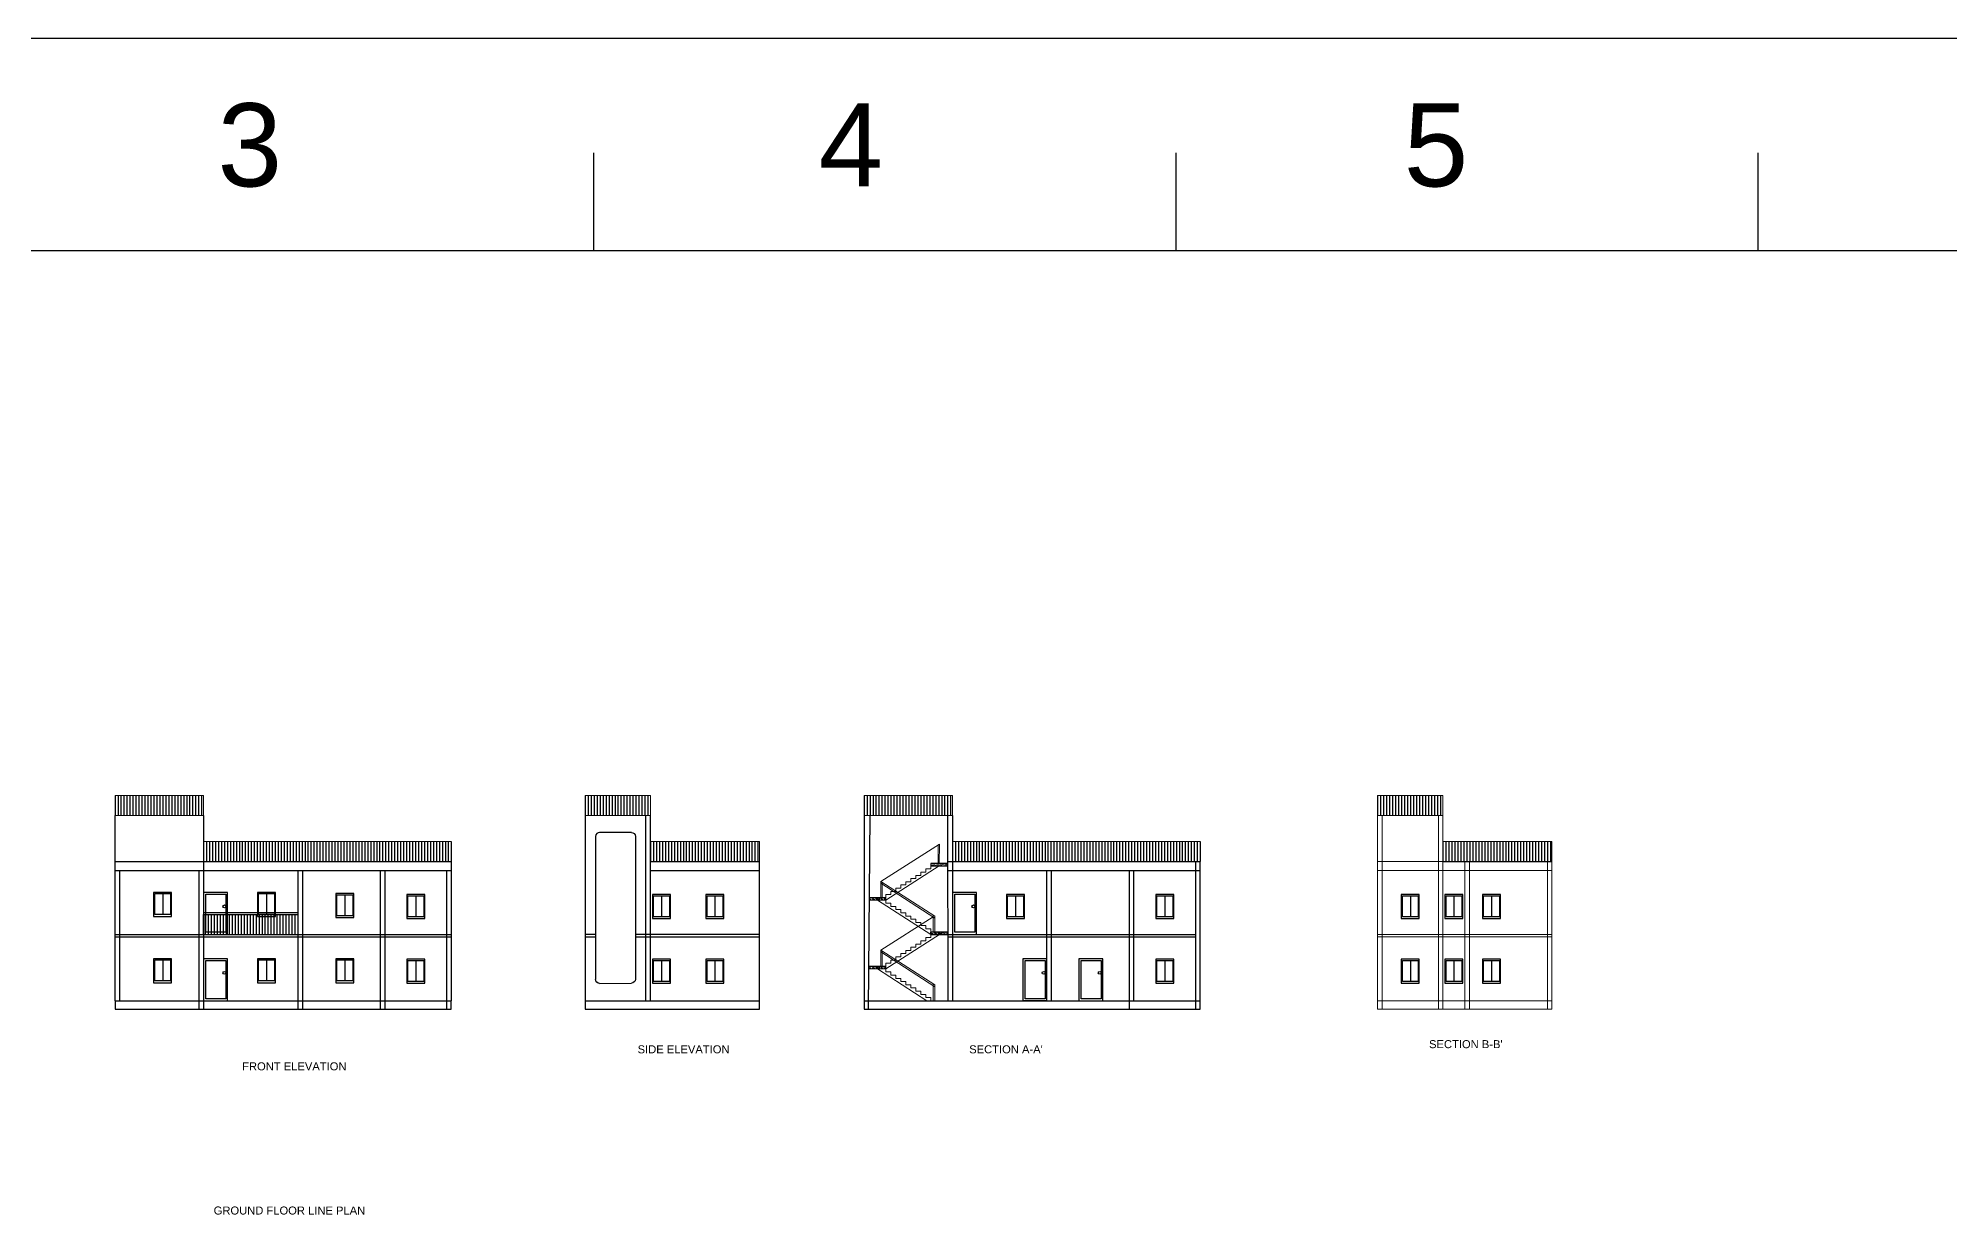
# Model space of a CAD drawing. Header units: metres. Extents: x 0 to 457, y 0 to 391.
# Drawn here: x 209.3 to 304.9, y 331.6 to 390.6 of the extents above; entities that cross this region are included whole.
import ezdxf

# ---------------------------------------------------------------- set-up
doc = ezdxf.new("R2010")
doc.units = ezdxf.units.M
doc.linetypes.add('DASHED', pattern=[0.75, 0.5, -0.25])
for name, color, linetype in [('dim', 10, 'Continuous'), ('Text', 7, 'Continuous'), ('Walls', 7, 'Continuous')]:
    doc.layers.add(name, color=color, linetype=linetype)
doc.layers.add('Stairs', color=1, linetype='Continuous', lineweight=35)
doc.styles.get("Standard").update_dxf_attribs({"font": 'arial.ttf'})

msp = doc.modelspace()

# ---------------------------------------------------------------- hatches: boundary and pattern name
at = {"lineweight": 0}
h = msp.add_hatch(dxfattribs=at)
h.set_pattern_fill('AR-CONC', color=256, scale=0.0005)
h.set_pattern_definition([(50, (69.53585, 244.20632), (0.091092334, -0.007969543), [0.009525, -0.104775]), (355, (69.53585, 244.20632), (-0.01762171, 0.095528423), [0.00762, -0.083820292]), (100.451445, (69.54344, 244.20565), (0.073470624, 0.087558876), [0.008095004, -0.089045122]), (46.1842, (69.53585, 244.23172), (0.13553952, -0.021021164), [0.0142875, -0.1571625]), (96.63556, (69.54714, 244.22997), (0.11870207, 0.12371306), [0.01214251, -0.1335678]), (351.18415, (69.53585, 244.23172), (0.11870207, 0.12371306), [0.01142998, -0.12572987]), (21, (69.54855, 244.22537), (0.075807196, -0.0511326), [0.009525, -0.104775]), (326, (69.54855, 244.22537), (0.030901014, 0.092093983), [0.00762, -0.08382]), (71.451445, (69.55486, 244.22111), (0.10670821, 0.040961384), [0.008095004, -0.08904497]), (37.5, (69.535847, 244.206318), (0.0015443016, 0.0422775194), [0, -0.082804, 0, -0.08509, 0, -0.0841375]), (7.5, (69.535847, 244.20632), (0.033409831, 0.050090287), [0, -0.048514, 0, -0.080899, 0, -0.0320675]), (327.5, (69.507526, 244.206318), (0.0677952976, -0.002864372), [0, -0.03175, 0, -0.09906, 0, -0.131445]), (317.5, (69.494826, 244.20632), (0.07406459, 0.012713246), [0, -0.041275, 0, -0.065786, 0, -0.093345])])
h.paths.add_polyline_path([(254.781, 349.312), (253.926, 349.312), (253.926, 349.197), (254.781, 349.197)])
at = {"layer": 'Walls', "linetype": 'DASHED'}
h = msp.add_hatch(dxfattribs=at)
h.set_pattern_fill('AR-CONC', color=256, scale=0.029)
h.set_pattern_definition([(50, (-1221.13073, -1389.65242), (0.208005453, -0.018198119), [0.02175, -0.23925]), (355, (-1221.13073, -1389.65242), (-0.040237887, 0.218135719), [0.0174, -0.1914]), (100.451444, (-1221.1134, -1389.65393), (0.167767566, 0.199937597), [0.018484656, -0.203331212]), (46.1842, (-1221.13073, -1389.59442), (0.309499986, -0.04800059), [0.032625, -0.358875]), (96.635635, (-1221.10494, -1389.59842), (0.271051964, 0.282494394), [0.027727, -0.30499699]), (351.184164, (-1221.13073, -1389.59442), (0.271051964, 0.282494394), [0.0261, -0.2871]), (21, (-1221.10173, -1389.60892), (0.173103045, -0.116759478), [0.02175, -0.23925]), (326, (-1221.10173, -1389.60892), (0.070561446, 0.210293513), [0.0174, -0.1914]), (71.451445, (-1221.0873, -1389.61865), (0.24366449, 0.093534034), [0.018484655, -0.203331212]), (37.5, (-1221.130735, -1389.65242), (0.003526358, 0.0965392176), [0, -0.18908, 0, -0.1943, 0, -0.192125]), (7.5, (-1221.13073, -1389.65242), (0.076290166, 0.1143793964), [0, -0.11078, 0, -0.18473, 0, -0.073225]), (327.5, (-1221.195405, -1389.65242), (0.1548085065, -0.0065409128), [0, -0.0725, 0, -0.2262, 0, -0.30015]), (317.5, (-1221.2244, -1389.65242), (0.169123989, 0.029030445), [0, -0.09425, 0, -0.15022, 0, -0.21315])])
h.paths.add_polyline_path([(251.676, 347.482), (251.676, 347.597), (250.86, 347.597), (250.86, 347.482)])
h = msp.add_hatch(dxfattribs=at)
h.set_pattern_fill('AR-CONC', color=256, scale=0.029)
h.set_pattern_definition([(50, (-1218.02171, -1391.36742), (0.208005453, -0.018198119), [0.02175, -0.23925]), (355, (-1218.0217, -1391.36742), (-0.040237887, 0.218135719), [0.0174, -0.1914]), (100.451444, (-1218.00438, -1391.36893), (0.167767566, 0.199937597), [0.018484656, -0.203331212]), (46.1842, (-1218.0217, -1391.30942), (0.309499986, -0.04800059), [0.032625, -0.358875]), (96.635635, (-1217.99592, -1391.31342), (0.271051964, 0.282494394), [0.027727, -0.30499699]), (351.184164, (-1218.0217, -1391.30942), (0.271051964, 0.282494394), [0.0261, -0.2871]), (21, (-1217.99271, -1391.32392), (0.173103045, -0.116759478), [0.02175, -0.23925]), (326, (-1217.9927, -1391.32392), (0.070561446, 0.210293513), [0.0174, -0.1914]), (71.451445, (-1217.97828, -1391.33365), (0.24366449, 0.093534034), [0.018484655, -0.203331212]), (37.5, (-1218.02171, -1391.36742), (0.003526358, 0.0965392176), [0, -0.18908, 0, -0.1943, 0, -0.192125]), (7.5, (-1218.02171, -1391.36742), (0.076290166, 0.1143793964), [0, -0.11078, 0, -0.18473, 0, -0.073225]), (327.5, (-1218.08638, -1391.36742), (0.1548085065, -0.0065409128), [0, -0.0725, 0, -0.2262, 0, -0.30015]), (317.5, (-1218.11538, -1391.36742), (0.169123989, 0.029030445), [0, -0.09425, 0, -0.15022, 0, -0.21315])])
h.paths.add_polyline_path([(254.785, 345.767), (254.785, 345.882), (253.926, 345.882), (253.926, 345.767)])
h = msp.add_hatch(dxfattribs=at)
h.set_pattern_fill('AR-CONC', color=256, scale=0.029)
h.set_pattern_definition([(50, (-1221.12671, -1393.08742), (0.208005453, -0.018198119), [0.02175, -0.23925]), (355, (-1221.1267, -1393.08742), (-0.040237887, 0.218135719), [0.0174, -0.1914]), (100.451444, (-1221.10938, -1393.08893), (0.167767566, 0.199937597), [0.018484656, -0.203331212]), (46.1842, (-1221.1267, -1393.02942), (0.309499986, -0.04800059), [0.032625, -0.358875]), (96.635635, (-1221.10092, -1393.03342), (0.271051964, 0.282494394), [0.027727, -0.30499699]), (351.184164, (-1221.1267, -1393.02942), (0.271051964, 0.282494394), [0.0261, -0.2871]), (21, (-1221.09771, -1393.04392), (0.173103045, -0.116759478), [0.02175, -0.23925]), (326, (-1221.0977, -1393.04392), (0.070561446, 0.210293513), [0.0174, -0.1914]), (71.451445, (-1221.08328, -1393.05365), (0.24366449, 0.093534034), [0.018484655, -0.203331212]), (37.5, (-1221.12671, -1393.08742), (0.003526358, 0.0965392176), [0, -0.18908, 0, -0.1943, 0, -0.192125]), (7.5, (-1221.12671, -1393.08742), (0.076290166, 0.1143793964), [0, -0.11078, 0, -0.18473, 0, -0.073225]), (327.5, (-1221.19138, -1393.08742), (0.1548085065, -0.0065409128), [0, -0.0725, 0, -0.2262, 0, -0.30015]), (317.5, (-1221.22038, -1393.08742), (0.169123989, 0.029030445), [0, -0.09425, 0, -0.15022, 0, -0.21315])])
h.paths.add_polyline_path([(251.68, 344.047), (251.68, 344.162), (250.837, 344.162), (250.836, 344.047)])

# ---------------------------------------------------------------- linework, layer by layer
at = {"lineweight": 0}
for p, q in [((217.569, 352.707), (213.145, 352.707)), ((213.145, 352.707), (213.145, 351.707)), ((217.569, 351.707), (217.569, 352.707)), ((239.915, 352.707), (236.649, 352.707)), ((236.649, 352.707), (236.649, 351.707)), ((239.915, 351.707), (239.915, 352.707)), ((255.015, 352.707), (250.591, 352.707)), ((250.591, 352.707), (250.591, 351.707)), ((255.015, 351.707), (255.015, 352.707)), ((279.534, 352.707), (276.268, 352.707)), ((276.268, 352.707), (276.268, 351.707)), ((279.534, 351.707), (279.534, 352.707)), ((213.145, 351.707), (217.569, 351.707)), ((239.915, 351.707), (236.649, 351.707)), ((236.649, 351.707), (239.915, 351.707)), ((250.591, 351.707), (255.015, 351.707)), ((279.534, 351.707), (276.268, 351.707)), ((276.268, 351.707), (276.268, 349.407)), ((279.534, 351.707), (276.268, 351.707)), ((276.268, 351.707), (279.534, 351.707)), ((276.498, 342.027), (276.498, 351.707)), ((279.304, 351.707), (279.304, 342.027)), ((279.534, 342.027), (279.534, 351.707)), ((229.956, 350.407), (217.569, 350.407)), ((217.569, 350.407), (217.569, 349.407)), ((221.897, 350.407), (221.897, 349.407)), ((226.225, 350.407), (226.225, 349.407)), ((245.364, 350.407), (239.915, 350.407)), ((239.915, 350.407), (239.915, 349.407)), ((244.243, 350.407), (244.243, 349.407)), ((245.364, 349.407), (245.364, 350.407)), ((267.398, 350.407), (255.011, 350.407)), ((255.011, 350.407), (255.011, 349.407)), ((259.339, 350.407), (259.339, 349.407)), ((263.667, 350.407), (263.667, 349.407)), ((284.983, 350.407), (279.534, 350.407)), ((279.534, 350.407), (279.534, 349.407)), ((283.862, 350.407), (283.862, 349.407)), ((284.983, 349.407), (284.983, 350.407)), ((239.915, 349.407), (244.339, 349.407)), ((244.243, 349.407), (245.364, 349.407)), ((253.926, 349.312), (254.781, 349.312)), ((253.926, 349.312), (253.926, 349.197)), ((254.781, 349.312), (254.781, 349.197)), ((276.268, 349.407), (276.268, 342.027)), ((284.983, 349.407), (276.268, 349.407)), ((276.268, 348.967), (284.983, 348.967)), ((279.534, 349.407), (283.958, 349.407)), ((280.625, 349.407), (280.625, 342.027)), ((280.856, 342.027), (280.856, 349.407)), ((283.862, 349.407), (284.983, 349.407)), ((284.753, 342.027), (284.753, 349.407)), ((284.983, 342.027), (284.983, 349.407)), ((251.676, 347.482), (250.86, 347.482)), ((251.676, 347.482), (251.676, 347.597)), ((253.926, 345.882), (253.926, 345.767)), ((254.785, 345.767), (253.926, 345.767)), ((254.78, 345.767), (254.78, 345.882)), ((284.983, 345.767), (276.268, 345.767)), ((276.268, 345.647), (284.983, 345.647)), ((251.68, 344.047), (250.836, 344.047)), ((251.68, 344.047), (251.68, 344.162)), ((284.983, 342.447), (276.268, 342.447)), ((276.268, 342.027), (284.983, 342.027))]:
    msp.add_line(p, q, dxfattribs=at)
for p, q in [((213.145, 352.707), (213.145, 351.707)), ((213.294, 352.707), (213.294, 351.707)), ((213.443, 352.707), (213.443, 351.707)), ((213.593, 352.707), (213.593, 351.707)), ((213.742, 352.707), (213.742, 351.707)), ((213.891, 352.707), (213.891, 351.707)), ((213.891, 352.707), (213.891, 351.707)), ((214.04, 352.707), (214.04, 351.707)), ((214.04, 352.707), (214.04, 351.707)), ((214.19, 352.707), (214.19, 351.707)), ((214.339, 352.707), (214.339, 351.707)), ((214.339, 352.707), (214.339, 351.707)), ((214.488, 352.707), (214.488, 351.707)), ((214.637, 352.707), (214.637, 351.707)), ((214.786, 352.707), (214.786, 351.707)), ((214.936, 352.707), (214.936, 351.707)), ((215.085, 352.707), (215.085, 351.707)), ((215.085, 352.707), (215.085, 351.707)), ((215.234, 352.707), (215.234, 351.707)), ((215.234, 352.707), (215.234, 351.707)), ((215.383, 352.707), (215.383, 351.707)), ((215.533, 352.707), (215.533, 351.707)), ((215.533, 352.707), (215.533, 351.707)), ((215.682, 352.707), (215.682, 351.707)), ((215.831, 352.707), (215.831, 351.707)), ((215.98, 352.707), (215.98, 351.707)), ((216.13, 352.707), (216.13, 351.707)), ((216.279, 352.707), (216.279, 351.707)), ((216.279, 352.707), (216.279, 351.707)), ((216.428, 352.707), (216.428, 351.707)), ((216.428, 352.707), (216.428, 351.707)), ((216.577, 352.707), (216.577, 351.707)), ((216.727, 352.707), (216.727, 351.707)), ((216.727, 352.707), (216.727, 351.707)), ((216.876, 352.707), (216.876, 351.707)), ((217.025, 352.707), (217.025, 351.707)), ((217.174, 352.707), (217.174, 351.707)), ((217.324, 352.707), (217.324, 351.707)), ((217.473, 352.707), (217.473, 351.707)), ((217.473, 352.707), (217.473, 351.707)), ((236.649, 352.707), (236.649, 351.707)), ((236.798, 352.707), (236.798, 351.707)), ((236.947, 352.707), (236.947, 351.707)), ((237.096, 352.707), (237.096, 351.707)), ((237.246, 352.707), (237.246, 351.707)), ((237.395, 352.707), (237.395, 351.707)), ((237.395, 352.707), (237.395, 351.707)), ((237.544, 352.707), (237.544, 351.707)), ((237.544, 352.707), (237.544, 351.707)), ((237.693, 352.707), (237.693, 351.707)), ((237.843, 352.707), (237.843, 351.707)), ((237.843, 352.707), (237.843, 351.707)), ((237.992, 352.707), (237.992, 351.707)), ((238.141, 352.707), (238.141, 351.707)), ((238.29, 352.707), (238.29, 351.707)), ((238.44, 352.707), (238.44, 351.707)), ((238.589, 352.707), (238.589, 351.707)), ((238.589, 352.707), (238.589, 351.707)), ((238.738, 352.707), (238.738, 351.707)), ((238.738, 352.707), (238.738, 351.707)), ((238.887, 352.707), (238.887, 351.707)), ((239.037, 352.707), (239.037, 351.707)), ((239.037, 352.707), (239.037, 351.707)), ((239.186, 352.707), (239.186, 351.707)), ((239.335, 352.707), (239.335, 351.707)), ((239.484, 352.707), (239.484, 351.707)), ((239.634, 352.707), (239.634, 351.707)), ((239.783, 352.707), (239.783, 351.707)), ((239.783, 352.707), (239.783, 351.707)), ((250.591, 352.707), (250.591, 351.707)), ((250.741, 352.707), (250.741, 351.707)), ((250.89, 352.707), (250.89, 351.707)), ((251.039, 352.707), (251.039, 351.707)), ((251.188, 352.707), (251.188, 351.707)), ((251.338, 352.707), (251.338, 351.707)), ((251.338, 352.707), (251.338, 351.707)), ((251.487, 352.707), (251.487, 351.707)), ((251.487, 352.707), (251.487, 351.707)), ((251.636, 352.707), (251.636, 351.707)), ((251.785, 352.707), (251.785, 351.707)), ((251.785, 352.707), (251.785, 351.707)), ((251.935, 352.707), (251.935, 351.707)), ((252.084, 352.707), (252.084, 351.707)), ((252.233, 352.707), (252.233, 351.707)), ((252.382, 352.707), (252.382, 351.707)), ((252.532, 352.707), (252.532, 351.707)), ((252.532, 352.707), (252.532, 351.707)), ((252.681, 352.707), (252.681, 351.707)), ((252.681, 352.707), (252.681, 351.707)), ((252.83, 352.707), (252.83, 351.707)), ((252.979, 352.707), (252.979, 351.707)), ((252.979, 352.707), (252.979, 351.707)), ((253.129, 352.707), (253.129, 351.707)), ((253.278, 352.707), (253.278, 351.707)), ((253.427, 352.707), (253.427, 351.707)), ((253.576, 352.707), (253.576, 351.707)), ((253.726, 352.707), (253.726, 351.707)), ((253.726, 352.707), (253.726, 351.707)), ((253.875, 352.707), (253.875, 351.707)), ((253.875, 352.707), (253.875, 351.707)), ((254.024, 352.707), (254.024, 351.707)), ((254.173, 352.707), (254.173, 351.707)), ((254.173, 352.707), (254.173, 351.707)), ((254.323, 352.707), (254.323, 351.707)), ((254.472, 352.707), (254.472, 351.707)), ((254.621, 352.707), (254.621, 351.707)), ((254.77, 352.707), (254.77, 351.707)), ((254.92, 352.707), (254.92, 351.707)), ((254.92, 352.707), (254.92, 351.707)), ((276.268, 352.707), (276.268, 351.707)), ((276.417, 352.707), (276.417, 351.707)), ((276.566, 352.707), (276.566, 351.707)), ((276.715, 352.707), (276.715, 351.707)), ((276.864, 352.707), (276.864, 351.707)), ((277.014, 352.707), (277.014, 351.707)), ((277.014, 352.707), (277.014, 351.707)), ((277.163, 352.707), (277.163, 351.707)), ((277.163, 352.707), (277.163, 351.707)), ((277.312, 352.707), (277.312, 351.707)), ((277.461, 352.707), (277.461, 351.707)), ((277.461, 352.707), (277.461, 351.707)), ((277.611, 352.707), (277.611, 351.707)), ((277.76, 352.707), (277.76, 351.707)), ((277.909, 352.707), (277.909, 351.707)), ((278.058, 352.707), (278.058, 351.707)), ((278.208, 352.707), (278.208, 351.707)), ((278.208, 352.707), (278.208, 351.707)), ((278.357, 352.707), (278.357, 351.707)), ((278.357, 352.707), (278.357, 351.707)), ((278.506, 352.707), (278.506, 351.707)), ((278.655, 352.707), (278.655, 351.707)), ((278.655, 352.707), (278.655, 351.707)), ((278.805, 352.707), (278.805, 351.707)), ((278.954, 352.707), (278.954, 351.707)), ((279.103, 352.707), (279.103, 351.707)), ((279.252, 352.707), (279.252, 351.707)), ((279.402, 352.707), (279.402, 351.707)), ((279.402, 352.707), (279.402, 351.707)), ((213.145, 345.647), (213.145, 351.707)), ((217.569, 351.707), (217.569, 342.027)), ((236.649, 351.707), (236.649, 342.027)), ((239.685, 342.447), (239.685, 351.707)), ((239.915, 342.447), (239.915, 351.707)), ((250.591, 351.707), (250.591, 342.027)), ((250.821, 342.027), (250.89, 351.707)), ((238.967, 350.867), (237.367, 350.867)), ((217.569, 350.407), (217.569, 349.407)), ((217.718, 350.407), (217.718, 349.407)), ((217.867, 350.407), (217.867, 349.407)), ((218.017, 350.407), (218.017, 349.407)), ((218.166, 350.407), (218.166, 349.407)), ((218.315, 350.407), (218.315, 349.407)), ((218.315, 350.407), (218.315, 349.407)), ((218.464, 350.407), (218.464, 349.407)), ((218.464, 350.407), (218.464, 349.407)), ((218.614, 350.407), (218.614, 349.407)), ((218.763, 350.407), (218.763, 349.407)), ((218.763, 350.407), (218.763, 349.407)), ((218.912, 350.407), (218.912, 349.407)), ((219.061, 350.407), (219.061, 349.407)), ((219.211, 350.407), (219.211, 349.407)), ((219.36, 350.407), (219.36, 349.407)), ((219.509, 350.407), (219.509, 349.407)), ((219.509, 350.407), (219.509, 349.407)), ((219.658, 350.407), (219.658, 349.407)), ((219.658, 350.407), (219.658, 349.407)), ((219.807, 350.407), (219.807, 349.407)), ((219.957, 350.407), (219.957, 349.407)), ((219.957, 350.407), (219.957, 349.407)), ((220.106, 350.407), (220.106, 349.407)), ((220.255, 350.407), (220.255, 349.407)), ((220.404, 350.407), (220.404, 349.407)), ((220.554, 350.407), (220.554, 349.407)), ((220.703, 350.407), (220.703, 349.407)), ((220.703, 350.407), (220.703, 349.407)), ((220.852, 350.407), (220.852, 349.407)), ((220.852, 350.407), (220.852, 349.407)), ((221.001, 350.407), (221.001, 349.407)), ((221.151, 350.407), (221.151, 349.407)), ((221.151, 350.407), (221.151, 349.407)), ((221.3, 350.407), (221.3, 349.407)), ((221.449, 350.407), (221.449, 349.407)), ((221.598, 350.407), (221.598, 349.407)), ((221.748, 350.407), (221.748, 349.407)), ((221.897, 350.407), (221.897, 349.407)), ((221.897, 350.407), (221.897, 349.407)), ((221.897, 350.407), (221.897, 349.407)), ((222.046, 350.407), (222.046, 349.407)), ((222.195, 350.407), (222.195, 349.407)), ((222.345, 350.407), (222.345, 349.407)), ((222.494, 350.407), (222.494, 349.407)), ((222.643, 350.407), (222.643, 349.407)), ((222.643, 350.407), (222.643, 349.407)), ((222.792, 350.407), (222.792, 349.407)), ((222.792, 350.407), (222.792, 349.407)), ((222.942, 350.407), (222.942, 349.407)), ((223.091, 350.407), (223.091, 349.407)), ((223.091, 350.407), (223.091, 349.407)), ((223.24, 350.407), (223.24, 349.407)), ((223.389, 350.407), (223.389, 349.407)), ((223.539, 350.407), (223.539, 349.407)), ((223.688, 350.407), (223.688, 349.407)), ((223.837, 350.407), (223.837, 349.407)), ((223.837, 350.407), (223.837, 349.407)), ((223.986, 350.407), (223.986, 349.407)), ((223.986, 350.407), (223.986, 349.407)), ((224.136, 350.407), (224.136, 349.407)), ((224.285, 350.407), (224.285, 349.407)), ((224.285, 350.407), (224.285, 349.407)), ((224.434, 350.407), (224.434, 349.407)), ((224.583, 350.407), (224.583, 349.407)), ((224.733, 350.407), (224.733, 349.407)), ((224.882, 350.407), (224.882, 349.407)), ((225.031, 350.407), (225.031, 349.407)), ((225.031, 350.407), (225.031, 349.407)), ((225.18, 350.407), (225.18, 349.407)), ((225.18, 350.407), (225.18, 349.407)), ((225.33, 350.407), (225.33, 349.407)), ((225.479, 350.407), (225.479, 349.407)), ((225.479, 350.407), (225.479, 349.407)), ((225.628, 350.407), (225.628, 349.407)), ((225.777, 350.407), (225.777, 349.407)), ((225.926, 350.407), (225.926, 349.407)), ((226.076, 350.407), (226.076, 349.407)), ((226.225, 350.407), (226.225, 349.407)), ((226.225, 350.407), (226.225, 349.407)), ((226.225, 350.407), (226.225, 349.407)), ((226.374, 350.407), (226.374, 349.407)), ((226.523, 350.407), (226.523, 349.407)), ((226.673, 350.407), (226.673, 349.407)), ((226.822, 350.407), (226.822, 349.407)), ((226.971, 350.407), (226.971, 349.407)), ((226.971, 350.407), (226.971, 349.407)), ((227.12, 350.407), (227.12, 349.407)), ((227.12, 350.407), (227.12, 349.407)), ((227.27, 350.407), (227.27, 349.407)), ((227.419, 350.407), (227.419, 349.407)), ((227.419, 350.407), (227.419, 349.407)), ((227.568, 350.407), (227.568, 349.407)), ((227.717, 350.407), (227.717, 349.407)), ((227.867, 350.407), (227.867, 349.407)), ((228.016, 350.407), (228.016, 349.407)), ((228.165, 350.407), (228.165, 349.407)), ((228.165, 350.407), (228.165, 349.407)), ((228.314, 350.407), (228.314, 349.407)), ((228.314, 350.407), (228.314, 349.407)), ((228.464, 350.407), (228.464, 349.407)), ((228.613, 350.407), (228.613, 349.407)), ((228.613, 350.407), (228.613, 349.407)), ((228.762, 350.407), (228.762, 349.407)), ((228.911, 350.407), (228.911, 349.407)), ((229.061, 350.407), (229.061, 349.407)), ((229.21, 350.407), (229.21, 349.407)), ((229.359, 350.407), (229.359, 349.407)), ((229.359, 350.407), (229.359, 349.407)), ((229.508, 350.407), (229.508, 349.407)), ((229.508, 350.407), (229.508, 349.407)), ((229.658, 350.407), (229.658, 349.407)), ((229.807, 350.407), (229.807, 349.407)), ((229.807, 350.407), (229.807, 349.407)), ((229.956, 350.407), (229.956, 349.407)), ((237.167, 350.667), (237.167, 343.511)), ((239.167, 350.667), (239.167, 343.522)), ((239.915, 350.407), (239.915, 349.407)), ((240.064, 350.407), (240.064, 349.407)), ((240.214, 350.407), (240.214, 349.407)), ((240.363, 350.407), (240.363, 349.407)), ((240.512, 350.407), (240.512, 349.407)), ((240.661, 350.407), (240.661, 349.407)), ((240.661, 350.407), (240.661, 349.407)), ((240.811, 350.407), (240.811, 349.407)), ((240.811, 350.407), (240.811, 349.407)), ((240.96, 350.407), (240.96, 349.407)), ((241.109, 350.407), (241.109, 349.407)), ((241.109, 350.407), (241.109, 349.407)), ((241.258, 350.407), (241.258, 349.407)), ((241.408, 350.407), (241.408, 349.407)), ((241.557, 350.407), (241.557, 349.407)), ((241.706, 350.407), (241.706, 349.407)), ((241.855, 350.407), (241.855, 349.407)), ((241.855, 350.407), (241.855, 349.407)), ((242.005, 350.407), (242.005, 349.407)), ((242.005, 350.407), (242.005, 349.407)), ((242.154, 350.407), (242.154, 349.407)), ((242.303, 350.407), (242.303, 349.407)), ((242.303, 350.407), (242.303, 349.407)), ((242.452, 350.407), (242.452, 349.407)), ((242.602, 350.407), (242.602, 349.407)), ((242.751, 350.407), (242.751, 349.407)), ((242.9, 350.407), (242.9, 349.407)), ((243.049, 350.407), (243.049, 349.407)), ((243.049, 350.407), (243.049, 349.407)), ((243.199, 350.407), (243.199, 349.407)), ((243.199, 350.407), (243.199, 349.407)), ((243.348, 350.407), (243.348, 349.407)), ((243.497, 350.407), (243.497, 349.407)), ((243.497, 350.407), (243.497, 349.407)), ((243.646, 350.407), (243.646, 349.407)), ((243.796, 350.407), (243.796, 349.407)), ((243.945, 350.407), (243.945, 349.407)), ((244.094, 350.407), (244.094, 349.407)), ((244.243, 350.407), (244.243, 349.407)), ((244.243, 350.407), (244.243, 349.407)), ((244.243, 350.407), (244.243, 349.407)), ((244.393, 350.407), (244.393, 349.407)), ((244.542, 350.407), (244.542, 349.407)), ((244.691, 350.407), (244.691, 349.407)), ((244.84, 350.407), (244.84, 349.407)), ((244.989, 350.407), (244.989, 349.407)), ((244.989, 350.407), (244.989, 349.407)), ((245.139, 350.407), (245.139, 349.407)), ((245.139, 350.407), (245.139, 349.407)), ((245.288, 350.407), (245.288, 349.407)), ((255.011, 350.407), (255.011, 349.407)), ((255.16, 350.407), (255.16, 349.407)), ((255.31, 350.407), (255.31, 349.407)), ((255.459, 350.407), (255.459, 349.407)), ((255.608, 350.407), (255.608, 349.407)), ((255.757, 350.407), (255.757, 349.407)), ((255.757, 350.407), (255.757, 349.407)), ((255.907, 350.407), (255.907, 349.407)), ((255.907, 350.407), (255.907, 349.407)), ((256.056, 350.407), (256.056, 349.407)), ((256.205, 350.407), (256.205, 349.407)), ((256.205, 350.407), (256.205, 349.407)), ((256.354, 350.407), (256.354, 349.407)), ((256.504, 350.407), (256.504, 349.407)), ((256.653, 350.407), (256.653, 349.407)), ((256.802, 350.407), (256.802, 349.407)), ((256.951, 350.407), (256.951, 349.407)), ((256.951, 350.407), (256.951, 349.407)), ((257.101, 350.407), (257.101, 349.407)), ((257.101, 350.407), (257.101, 349.407)), ((257.25, 350.407), (257.25, 349.407)), ((257.399, 350.407), (257.399, 349.407)), ((257.399, 350.407), (257.399, 349.407)), ((257.548, 350.407), (257.548, 349.407)), ((257.698, 350.407), (257.698, 349.407)), ((257.847, 350.407), (257.847, 349.407)), ((257.996, 350.407), (257.996, 349.407)), ((258.145, 350.407), (258.145, 349.407)), ((258.145, 350.407), (258.145, 349.407)), ((258.295, 350.407), (258.295, 349.407)), ((258.295, 350.407), (258.295, 349.407)), ((258.444, 350.407), (258.444, 349.407)), ((258.593, 350.407), (258.593, 349.407)), ((258.593, 350.407), (258.593, 349.407)), ((258.742, 350.407), (258.742, 349.407)), ((258.891, 350.407), (258.891, 349.407)), ((259.041, 350.407), (259.041, 349.407)), ((259.19, 350.407), (259.19, 349.407)), ((259.339, 350.407), (259.339, 349.407)), ((259.339, 350.407), (259.339, 349.407)), ((259.339, 350.407), (259.339, 349.407)), ((259.488, 350.407), (259.488, 349.407)), ((259.638, 350.407), (259.638, 349.407)), ((259.787, 350.407), (259.787, 349.407)), ((259.936, 350.407), (259.936, 349.407)), ((260.085, 350.407), (260.085, 349.407)), ((260.085, 350.407), (260.085, 349.407)), ((260.235, 350.407), (260.235, 349.407)), ((260.235, 350.407), (260.235, 349.407)), ((260.384, 350.407), (260.384, 349.407)), ((260.533, 350.407), (260.533, 349.407)), ((260.533, 350.407), (260.533, 349.407)), ((260.682, 350.407), (260.682, 349.407)), ((260.832, 350.407), (260.832, 349.407)), ((260.981, 350.407), (260.981, 349.407)), ((261.13, 350.407), (261.13, 349.407)), ((261.279, 350.407), (261.279, 349.407)), ((261.279, 350.407), (261.279, 349.407)), ((261.429, 350.407), (261.429, 349.407)), ((261.429, 350.407), (261.429, 349.407)), ((261.578, 350.407), (261.578, 349.407)), ((261.727, 350.407), (261.727, 349.407)), ((261.727, 350.407), (261.727, 349.407)), ((261.876, 350.407), (261.876, 349.407)), ((262.026, 350.407), (262.026, 349.407)), ((262.175, 350.407), (262.175, 349.407)), ((262.324, 350.407), (262.324, 349.407)), ((262.473, 350.407), (262.473, 349.407)), ((262.473, 350.407), (262.473, 349.407)), ((262.623, 350.407), (262.623, 349.407)), ((262.623, 350.407), (262.623, 349.407)), ((262.772, 350.407), (262.772, 349.407)), ((262.921, 350.407), (262.921, 349.407)), ((262.921, 350.407), (262.921, 349.407)), ((263.07, 350.407), (263.07, 349.407)), ((263.22, 350.407), (263.22, 349.407)), ((263.369, 350.407), (263.369, 349.407)), ((263.518, 350.407), (263.518, 349.407)), ((263.667, 350.407), (263.667, 349.407)), ((263.667, 350.407), (263.667, 349.407)), ((263.667, 350.407), (263.667, 349.407)), ((263.817, 350.407), (263.817, 349.407)), ((263.966, 350.407), (263.966, 349.407)), ((264.115, 350.407), (264.115, 349.407)), ((264.264, 350.407), (264.264, 349.407)), ((264.414, 350.407), (264.414, 349.407)), ((264.414, 350.407), (264.414, 349.407)), ((264.563, 350.407), (264.563, 349.407)), ((264.563, 350.407), (264.563, 349.407)), ((264.712, 350.407), (264.712, 349.407)), ((264.861, 350.407), (264.861, 349.407)), ((264.861, 350.407), (264.861, 349.407)), ((265.01, 350.407), (265.01, 349.407)), ((265.16, 350.407), (265.16, 349.407)), ((265.309, 350.407), (265.309, 349.407)), ((265.458, 350.407), (265.458, 349.407)), ((265.607, 350.407), (265.607, 349.407)), ((265.607, 350.407), (265.607, 349.407)), ((265.757, 350.407), (265.757, 349.407)), ((265.757, 350.407), (265.757, 349.407)), ((265.906, 350.407), (265.906, 349.407)), ((266.055, 350.407), (266.055, 349.407)), ((266.055, 350.407), (266.055, 349.407)), ((266.204, 350.407), (266.204, 349.407)), ((266.354, 350.407), (266.354, 349.407)), ((266.503, 350.407), (266.503, 349.407)), ((266.652, 350.407), (266.652, 349.407)), ((266.801, 350.407), (266.801, 349.407)), ((266.801, 350.407), (266.801, 349.407)), ((266.951, 350.407), (266.951, 349.407)), ((266.951, 350.407), (266.951, 349.407)), ((267.1, 350.407), (267.1, 349.407)), ((267.249, 350.407), (267.249, 349.407)), ((267.249, 350.407), (267.249, 349.407)), ((267.398, 350.407), (267.398, 349.407)), ((279.534, 350.407), (279.534, 349.407)), ((279.683, 350.407), (279.683, 349.407)), ((279.832, 350.407), (279.832, 349.407)), ((279.982, 350.407), (279.982, 349.407)), ((280.131, 350.407), (280.131, 349.407)), ((280.28, 350.407), (280.28, 349.407)), ((280.28, 350.407), (280.28, 349.407)), ((280.429, 350.407), (280.429, 349.407)), ((280.429, 350.407), (280.429, 349.407)), ((280.579, 350.407), (280.579, 349.407)), ((280.728, 350.407), (280.728, 349.407)), ((280.728, 350.407), (280.728, 349.407)), ((280.877, 350.407), (280.877, 349.407)), ((281.026, 350.407), (281.026, 349.407)), ((281.176, 350.407), (281.176, 349.407)), ((281.325, 350.407), (281.325, 349.407)), ((281.474, 350.407), (281.474, 349.407)), ((281.474, 350.407), (281.474, 349.407)), ((281.623, 350.407), (281.623, 349.407)), ((281.623, 350.407), (281.623, 349.407)), ((281.773, 350.407), (281.773, 349.407)), ((281.922, 350.407), (281.922, 349.407)), ((281.922, 350.407), (281.922, 349.407)), ((282.071, 350.407), (282.071, 349.407)), ((282.22, 350.407), (282.22, 349.407)), ((282.37, 350.407), (282.37, 349.407)), ((282.519, 350.407), (282.519, 349.407)), ((282.668, 350.407), (282.668, 349.407)), ((282.668, 350.407), (282.668, 349.407)), ((282.817, 350.407), (282.817, 349.407)), ((282.817, 350.407), (282.817, 349.407)), ((282.967, 350.407), (282.967, 349.407)), ((283.116, 350.407), (283.116, 349.407)), ((283.116, 350.407), (283.116, 349.407)), ((283.265, 350.407), (283.265, 349.407)), ((283.414, 350.407), (283.414, 349.407)), ((283.564, 350.407), (283.564, 349.407)), ((283.713, 350.407), (283.713, 349.407)), ((283.862, 350.407), (283.862, 349.407)), ((283.862, 350.407), (283.862, 349.407)), ((283.862, 350.407), (283.862, 349.407)), ((284.011, 350.407), (284.011, 349.407)), ((284.161, 350.407), (284.161, 349.407)), ((284.31, 350.407), (284.31, 349.407)), ((284.459, 350.407), (284.459, 349.407)), ((284.608, 350.407), (284.608, 349.407)), ((284.608, 350.407), (284.608, 349.407)), ((284.758, 350.407), (284.758, 349.407)), ((284.758, 350.407), (284.758, 349.407)), ((284.907, 350.407), (284.907, 349.407)), ((213.145, 348.967), (213.145, 349.407)), ((213.145, 349.407), (229.952, 349.407)), ((213.145, 348.967), (229.952, 348.967)), ((213.375, 348.967), (213.375, 342.447)), ((217.339, 348.967), (217.339, 342.027)), ((222.284, 348.967), (222.284, 342.027)), ((222.514, 348.967), (222.514, 342.027)), ((226.407, 348.967), (226.407, 342.027)), ((226.637, 348.967), (226.637, 342.027)), ((229.722, 348.967), (229.722, 342.027)), ((229.952, 349.407), (229.952, 348.967)), ((229.952, 348.967), (229.952, 342.447)), ((239.915, 349.407), (245.364, 349.407)), ((239.915, 348.967), (245.364, 348.967)), ((245.364, 342.027), (245.364, 349.407)), ((254.774, 349.406), (267.398, 349.407)), ((254.775, 348.967), (267.398, 348.967)), ((259.73, 342.447), (259.73, 348.967)), ((259.96, 342.447), (259.96, 348.967)), ((263.854, 342.027), (263.854, 348.967)), ((264.084, 342.447), (264.084, 348.967)), ((267.168, 349.407), (267.168, 342.027)), ((267.398, 342.027), (267.398, 349.407)), ((279.534, 349.407), (284.983, 349.407)), ((215.976, 347.867), (215.076, 347.867)), ((215.076, 347.867), (215.076, 346.667)), ((215.976, 346.667), (215.976, 347.867)), ((217.569, 347.867), (217.569, 345.767)), ((218.769, 347.867), (217.569, 347.867)), ((218.769, 345.767), (218.769, 347.867)), ((221.167, 347.867), (220.267, 347.867)), ((220.267, 347.867), (220.267, 346.667)), ((221.167, 346.667), (221.167, 347.867)), ((255.015, 347.867), (255.015, 345.767)), ((256.215, 347.867), (255.015, 347.867)), ((256.215, 345.767), (256.215, 347.867)), ((215.527, 347.808), (215.527, 346.756)), ((220.719, 347.808), (220.719, 346.756)), ((225.083, 347.808), (224.183, 347.808)), ((224.183, 347.808), (224.183, 346.608)), ((224.635, 347.748), (224.635, 346.697)), ((225.083, 346.608), (225.083, 347.808)), ((228.63, 347.752), (227.73, 347.752)), ((227.73, 347.752), (227.73, 346.552)), ((228.181, 347.692), (228.181, 346.641)), ((228.63, 346.552), (228.63, 347.752)), ((240.911, 347.752), (240.011, 347.752)), ((240.011, 347.752), (240.011, 346.552)), ((240.463, 347.692), (240.463, 346.641)), ((240.911, 346.552), (240.911, 347.752)), ((243.586, 347.752), (242.686, 347.752)), ((242.686, 347.752), (242.686, 346.552)), ((243.137, 347.692), (243.137, 346.641)), ((243.586, 346.552), (243.586, 347.752)), ((258.614, 347.752), (257.714, 347.752)), ((257.714, 347.752), (257.714, 346.552)), ((258.166, 347.692), (258.166, 346.641)), ((258.614, 346.552), (258.614, 347.752)), ((266.076, 347.752), (265.176, 347.752)), ((265.176, 347.752), (265.176, 346.552)), ((265.628, 347.692), (265.628, 346.641)), ((266.076, 346.552), (266.076, 347.752)), ((278.351, 347.752), (277.451, 347.752)), ((277.451, 347.752), (277.451, 346.552)), ((277.903, 347.692), (277.903, 346.641)), ((278.351, 346.552), (278.351, 347.752)), ((280.53, 347.752), (279.63, 347.752)), ((279.63, 347.752), (279.63, 346.552)), ((280.082, 347.692), (280.082, 346.641)), ((280.53, 346.552), (280.53, 347.752)), ((282.404, 347.752), (281.504, 347.752)), ((281.504, 347.752), (281.504, 346.552)), ((281.956, 347.692), (281.956, 346.641)), ((282.404, 346.552), (282.404, 347.752)), ((215.076, 346.667), (215.976, 346.667)), ((222.284, 346.836), (217.569, 346.836)), ((217.569, 345.767), (217.569, 346.767)), ((217.569, 346.767), (222.284, 346.767)), ((217.657, 346.767), (217.657, 345.767)), ((217.806, 346.767), (217.806, 345.767)), ((217.956, 346.767), (217.956, 345.767)), ((218.105, 346.767), (218.105, 345.767)), ((218.254, 346.767), (218.254, 345.767)), ((218.403, 346.767), (218.403, 345.767)), ((218.553, 346.767), (218.553, 345.767)), ((218.702, 346.767), (218.702, 345.767)), ((218.851, 346.767), (218.851, 345.767)), ((219, 346.767), (219, 345.767)), ((219.15, 346.767), (219.15, 345.767)), ((219.299, 346.767), (219.299, 345.767)), ((219.448, 346.767), (219.448, 345.767)), ((219.597, 346.767), (219.597, 345.767)), ((219.747, 346.767), (219.747, 345.767)), ((219.896, 346.767), (219.896, 345.767)), ((220.045, 346.767), (220.045, 345.767)), ((220.194, 346.767), (220.194, 345.767)), ((220.194, 346.767), (220.194, 345.767)), ((220.267, 346.667), (221.167, 346.667)), ((220.344, 346.767), (220.344, 345.767)), ((220.344, 346.767), (220.344, 345.767)), ((220.493, 346.767), (220.493, 345.767)), ((220.642, 346.767), (220.642, 345.767)), ((220.791, 346.767), (220.791, 345.767)), ((220.94, 346.767), (220.94, 345.767)), ((221.09, 346.767), (221.09, 345.767)), ((221.239, 346.767), (221.239, 345.767)), ((221.388, 346.767), (221.388, 345.767)), ((221.537, 346.767), (221.537, 345.767)), ((221.687, 346.767), (221.687, 345.767)), ((221.836, 346.767), (221.836, 345.767)), ((221.985, 346.767), (221.985, 345.767)), ((222.134, 346.767), (222.134, 345.767)), ((222.284, 346.767), (222.284, 345.767)), ((224.183, 346.608), (225.083, 346.608)), ((227.73, 346.552), (228.63, 346.552)), ((240.011, 346.552), (240.911, 346.552)), ((242.686, 346.552), (243.586, 346.552)), ((257.714, 346.552), (258.614, 346.552)), ((265.176, 346.552), (266.076, 346.552)), ((277.451, 346.552), (278.351, 346.552)), ((279.63, 346.552), (280.53, 346.552)), ((281.504, 346.552), (282.404, 346.552)), ((213.145, 345.647), (213.145, 345.767)), ((213.145, 345.767), (229.952, 345.767)), ((213.145, 342.447), (213.145, 345.647)), ((213.145, 345.647), (229.952, 345.647)), ((217.569, 345.767), (218.769, 345.767)), ((237.167, 345.767), (236.649, 345.767)), ((236.649, 345.647), (237.167, 345.647)), ((245.364, 345.767), (239.167, 345.767)), ((239.167, 345.647), (245.364, 345.647)), ((250.821, 345.767), (250.848, 345.767)), ((250.821, 345.647), (250.847, 345.647)), ((253.926, 345.767), (267.168, 345.767)), ((254.78, 345.647), (267.168, 345.647)), ((255.015, 345.767), (256.215, 345.767)), ((215.976, 344.547), (215.076, 344.547)), ((215.076, 344.547), (215.076, 343.347)), ((215.527, 344.488), (215.527, 343.436)), ((215.976, 343.347), (215.976, 344.547)), ((217.569, 344.547), (217.569, 342.447)), ((218.769, 344.547), (217.569, 344.547)), ((218.769, 342.447), (218.769, 344.547)), ((221.167, 344.547), (220.267, 344.547)), ((220.267, 344.547), (220.267, 343.347)), ((220.719, 344.488), (220.719, 343.436)), ((221.167, 343.347), (221.167, 344.547)), ((225.083, 344.547), (224.183, 344.547)), ((224.183, 344.547), (224.183, 343.347)), ((224.635, 344.488), (224.635, 343.436)), ((225.083, 343.347), (225.083, 344.547)), ((228.63, 344.522), (227.73, 344.522)), ((227.73, 344.522), (227.73, 343.322)), ((228.181, 344.462), (228.181, 343.411)), ((228.63, 343.322), (228.63, 344.522)), ((240.911, 344.522), (240.011, 344.522)), ((240.011, 344.522), (240.011, 343.322)), ((240.463, 344.462), (240.463, 343.411)), ((240.911, 343.322), (240.911, 344.522)), ((243.586, 344.522), (242.686, 344.522)), ((242.686, 344.522), (242.686, 343.322)), ((243.137, 344.462), (243.137, 343.411)), ((243.586, 343.322), (243.586, 344.522)), ((258.53, 344.547), (258.53, 342.447)), ((259.73, 344.547), (258.53, 344.547)), ((259.73, 342.447), (259.73, 344.547)), ((261.33, 344.547), (261.33, 342.447)), ((262.53, 344.547), (261.33, 344.547)), ((262.53, 342.447), (262.53, 344.547)), ((266.076, 344.522), (265.176, 344.522)), ((265.176, 344.522), (265.176, 343.322)), ((265.628, 344.462), (265.628, 343.411)), ((266.076, 343.322), (266.076, 344.522)), ((278.351, 344.522), (277.451, 344.522)), ((277.451, 344.522), (277.451, 343.322)), ((277.903, 344.462), (277.903, 343.411)), ((278.351, 343.322), (278.351, 344.522)), ((280.53, 344.522), (279.63, 344.522)), ((279.63, 344.522), (279.63, 343.322)), ((280.082, 344.462), (280.082, 343.411)), ((280.53, 343.322), (280.53, 344.522)), ((282.404, 344.522), (281.504, 344.522)), ((281.504, 344.522), (281.504, 343.322)), ((281.956, 344.462), (281.956, 343.411)), ((282.404, 343.322), (282.404, 344.522)), ((215.076, 343.347), (215.976, 343.347)), ((220.267, 343.347), (221.167, 343.347)), ((224.183, 343.347), (225.083, 343.347)), ((227.73, 343.322), (228.63, 343.322)), ((237.367, 343.312), (238.967, 343.321)), ((240.011, 343.322), (240.911, 343.322)), ((242.686, 343.322), (243.586, 343.322)), ((265.176, 343.322), (266.076, 343.322)), ((277.451, 343.322), (278.351, 343.322)), ((279.63, 343.322), (280.53, 343.322)), ((281.504, 343.322), (282.404, 343.322)), ((213.145, 342.447), (213.145, 342.947)), ((213.145, 342.447), (213.145, 342.597)), ((213.145, 342.447), (229.952, 342.447)), ((213.145, 342.447), (213.145, 342.027)), ((217.569, 342.447), (218.769, 342.447)), ((229.952, 342.027), (229.952, 342.447)), ((236.649, 342.447), (245.364, 342.447)), ((250.591, 342.447), (267.398, 342.447)), ((259.73, 342.447), (258.53, 342.447)), ((258.53, 342.447), (259.73, 342.447)), ((261.33, 342.447), (262.53, 342.447)), ((213.145, 342.027), (229.952, 342.027)), ((236.649, 342.027), (245.364, 342.027)), ((250.591, 342.027), (267.398, 342.027))]:
    msp.add_line(p, q)
for points in [[(215.131, 347.808), (215.924, 347.808), (215.924, 346.756), (215.131, 346.756)], [(217.677, 347.775), (218.684, 347.775), (218.684, 345.871), (217.677, 345.871)], [(220.323, 347.808), (221.116, 347.808), (221.116, 346.756), (220.323, 346.756)], [(224.238, 347.748), (225.031, 347.748), (225.031, 346.697), (224.238, 346.697)], [(227.785, 347.692), (228.578, 347.692), (228.578, 346.641), (227.785, 346.641)], [(240.066, 347.692), (240.86, 347.692), (240.86, 346.641), (240.066, 346.641)], [(242.741, 347.692), (243.534, 347.692), (243.534, 346.641), (242.741, 346.641)], [(255.124, 347.775), (256.13, 347.775), (256.13, 345.871), (255.124, 345.871)], [(257.769, 347.692), (258.562, 347.692), (258.562, 346.641), (257.769, 346.641)], [(265.232, 347.692), (266.025, 347.692), (266.025, 346.641), (265.232, 346.641)], [(277.506, 347.692), (278.299, 347.692), (278.299, 346.641), (277.506, 346.641)], [(279.685, 347.692), (280.478, 347.692), (280.478, 346.641), (279.685, 346.641)], [(281.56, 347.692), (282.353, 347.692), (282.353, 346.641), (281.56, 346.641)], [(215.131, 344.488), (215.924, 344.488), (215.924, 343.436), (215.131, 343.436)], [(217.677, 344.455), (218.684, 344.455), (218.684, 342.551), (217.677, 342.551)], [(220.323, 344.488), (221.116, 344.488), (221.116, 343.436), (220.323, 343.436)], [(224.238, 344.488), (225.031, 344.488), (225.031, 343.436), (224.238, 343.436)], [(227.785, 344.462), (228.578, 344.462), (228.578, 343.411), (227.785, 343.411)], [(240.066, 344.462), (240.86, 344.462), (240.86, 343.411), (240.066, 343.411)], [(242.741, 344.462), (243.534, 344.462), (243.534, 343.411), (242.741, 343.411)], [(258.639, 344.455), (259.645, 344.455), (259.645, 342.551), (258.639, 342.551)], [(261.438, 344.455), (262.445, 344.455), (262.445, 342.551), (261.438, 342.551)], [(265.232, 344.462), (266.025, 344.462), (266.025, 343.411), (265.232, 343.411)], [(277.506, 344.462), (278.299, 344.462), (278.299, 343.411), (277.506, 343.411)], [(279.685, 344.462), (280.478, 344.462), (280.478, 343.411), (279.685, 343.411)], [(281.56, 344.462), (282.353, 344.462), (282.353, 343.411), (281.56, 343.411)]]:
    msp.add_lwpolyline(points, close=True)
for centre in [(218.611, 347.162), (256.058, 347.162), (218.611, 343.842), (259.572, 343.842), (262.372, 343.842)]:
    msp.add_circle(centre, 0.0729)
for points in [[(237.367, 350.867), (237.273, 350.867), (237.167, 350.762), (237.167, 350.667)], [(238.967, 350.867), (239.061, 350.867), (239.167, 350.762), (239.167, 350.667)], [(237.367, 343.312), (237.273, 343.311), (237.167, 343.417), (237.167, 343.511)], [(239.167, 343.522), (239.167, 343.427), (239.062, 343.321), (238.967, 343.321)]]:
    msp.add_open_spline(points, degree=3)
at = {"layer": 'dim', "linetype": 'Continuous'}
msp.add_lwpolyline([(442.47, 86.22), (149.778, 86.22), (149.778, 379.956), (442.47, 379.956)], dxfattribs=at)
at = {"layer": 'Stairs', "lineweight": 0}
for p, q in [((251.438, 348.409), (254.358, 350.28)), ((254.298, 350.241), (254.298, 349.312)), ((254.358, 350.28), (254.354, 349.312)), ((251.676, 347.482), (254.354, 349.197)), ((253.676, 348.877), (253.426, 348.877)), ((253.426, 348.877), (253.426, 348.717)), ((253.926, 349.037), (253.676, 349.037)), ((253.676, 349.037), (253.676, 348.877)), ((253.926, 349.197), (253.926, 349.037)), ((254.13, 346.67), (251.438, 348.409)), ((251.438, 348.409), (251.438, 347.597)), ((254.13, 346.582), (251.438, 348.321)), ((251.495, 348.373), (251.495, 347.597)), ((252.176, 347.917), (251.926, 347.917)), ((251.926, 347.917), (251.926, 347.757)), ((252.426, 348.077), (252.176, 348.077)), ((252.176, 348.077), (252.176, 347.917)), ((252.676, 348.237), (252.426, 348.237)), ((252.426, 348.237), (252.426, 348.077)), ((252.926, 348.397), (252.676, 348.397)), ((252.676, 348.397), (252.676, 348.237)), ((253.176, 348.557), (252.926, 348.557)), ((252.926, 348.557), (252.926, 348.397)), ((253.426, 348.717), (253.176, 348.717)), ((253.176, 348.717), (253.176, 348.557)), ((253.93, 345.762), (251.268, 347.482)), ((251.926, 347.757), (251.676, 347.757)), ((251.676, 347.757), (251.676, 347.597)), ((251.676, 347.482), (251.676, 347.322)), ((251.676, 347.322), (251.926, 347.322)), ((251.926, 347.322), (251.926, 347.162)), ((251.926, 347.162), (252.176, 347.162)), ((252.176, 347.162), (252.176, 347.002)), ((252.176, 347.002), (252.426, 347.002)), ((252.426, 347.002), (252.426, 346.842)), ((251.438, 344.974), (254.053, 346.649)), ((252.426, 346.842), (252.676, 346.842)), ((252.676, 346.842), (252.676, 346.682)), ((252.676, 346.682), (252.926, 346.682)), ((252.926, 346.682), (252.926, 346.522)), ((252.926, 346.522), (253.176, 346.522)), ((253.176, 346.522), (253.176, 346.362)), ((253.176, 346.362), (253.426, 346.362)), ((253.426, 346.362), (253.426, 346.202)), ((253.426, 346.202), (253.676, 346.202)), ((253.676, 346.202), (253.676, 346.042)), ((253.676, 346.042), (253.926, 346.042)), ((253.926, 346.042), (253.926, 345.882)), ((254.053, 346.72), (254.053, 345.882)), ((254.13, 345.882), (254.13, 346.67)), ((251.68, 344.047), (254.358, 345.762)), ((253.18, 345.122), (252.93, 345.122)), ((252.93, 345.122), (252.93, 344.962)), ((253.43, 345.282), (253.18, 345.282)), ((253.18, 345.282), (253.18, 345.122)), ((253.68, 345.442), (253.43, 345.442)), ((253.43, 345.442), (253.43, 345.282)), ((253.93, 345.602), (253.68, 345.602)), ((253.68, 345.602), (253.68, 345.442)), ((253.93, 345.762), (253.93, 345.602)), ((253.735, 342.447), (251.258, 344.048)), ((254.13, 343.235), (251.438, 344.974)), ((251.438, 344.974), (251.438, 344.162)), ((254.13, 343.147), (251.438, 344.886)), ((251.495, 344.938), (251.495, 344.162)), ((251.93, 344.322), (251.68, 344.322)), ((251.68, 344.322), (251.68, 344.162)), ((251.68, 343.887), (251.68, 344.047)), ((252.18, 344.482), (251.93, 344.482)), ((251.93, 344.482), (251.93, 344.322)), ((252.43, 344.642), (252.18, 344.642)), ((252.18, 344.642), (252.18, 344.482)), ((252.68, 344.802), (252.43, 344.802)), ((252.43, 344.802), (252.43, 344.642)), ((252.93, 344.962), (252.68, 344.962)), ((252.68, 344.962), (252.68, 344.802)), ((251.93, 343.887), (251.68, 343.887)), ((251.93, 343.727), (251.93, 343.887)), ((252.18, 343.727), (251.93, 343.727)), ((252.18, 343.567), (252.18, 343.727)), ((252.43, 343.567), (252.18, 343.567)), ((252.43, 343.407), (252.43, 343.567)), ((252.68, 343.407), (252.43, 343.407)), ((252.68, 343.247), (252.68, 343.407)), ((252.93, 343.247), (252.68, 343.247)), ((252.93, 343.087), (252.93, 343.247)), ((253.18, 343.087), (252.93, 343.087)), ((253.18, 342.927), (253.18, 343.087)), ((254.13, 343.235), (254.053, 343.285)), ((254.053, 343.285), (254.053, 342.447)), ((254.13, 342.447), (254.13, 343.235)), ((253.43, 342.927), (253.18, 342.927)), ((253.43, 342.767), (253.43, 342.927)), ((253.68, 342.767), (253.43, 342.767)), ((253.68, 342.607), (253.68, 342.767)), ((253.93, 342.607), (253.68, 342.607)), ((253.93, 342.447), (253.93, 342.607))]:
    msp.add_line(p, q, dxfattribs=at)
at = {"layer": 'Text', "linetype": 'Continuous'}
for p, q in [((237.089, 379.956), (237.089, 384.834)), ((266.193, 379.956), (266.193, 384.834)), ((295.297, 379.956), (295.297, 384.834))]:
    msp.add_line(p, q, dxfattribs=at)
msp.add_lwpolyline([(131.933, 390.57), (456.826, 390.57), (456.826, 72.013), (131.933, 72.013)], close=True, dxfattribs=at)
at = {"layer": 'Walls', "color": 0}
for p, q in [((254.77, 351.707), (254.785, 342.447)), ((255.015, 351.707), (255.015, 342.447))]:
    msp.add_line(p, q, dxfattribs=at)
at = {"layer": 'Walls'}
for p, q in [((254.781, 349.312), (253.926, 349.312)), ((253.926, 349.197), (254.781, 349.197)), ((251.676, 347.597), (250.861, 347.597)), ((254.785, 345.882), (253.926, 345.882)), ((251.68, 344.162), (250.837, 344.162))]:
    msp.add_line(p, q, dxfattribs=at)

# ---------------------------------------------------------------- texts
at = {"char_height": 0.4, "attachment_point": 1}
for s, insert in [('\\pxqc;SIDE ELEVATION', (237.493, 340.219)), ("\\pxqc;SECTION A-A'", (253.611, 340.219)), ("SECTION B-B'", (278.837, 340.477)), ('\\pxqc;FRONT ELEVATION ', (218.033, 339.368)), ('\\pxqc;GROUND FLOOR LINE PLAN', (217.789, 332.16))]:
    msp.add_mtext_dynamic_manual_height_columns(s, width=8.15046, gutter_width=17.678, heights=[0.763], dxfattribs=dict(at, insert=insert))
at = {"layer": 'Text', "linetype": 'Continuous', "char_height": 4.157, "attachment_point": 1}
for s, insert in [('3', (218.269, 387.318)), ('4', (248.316, 387.318)), ('5', (277.571, 387.318))]:
    msp.add_mtext_dynamic_manual_height_columns(s, width=16.40227, gutter_width=4.331, heights=[0], dxfattribs=dict(at, insert=insert))

doc.saveas('drawing.dxf')
